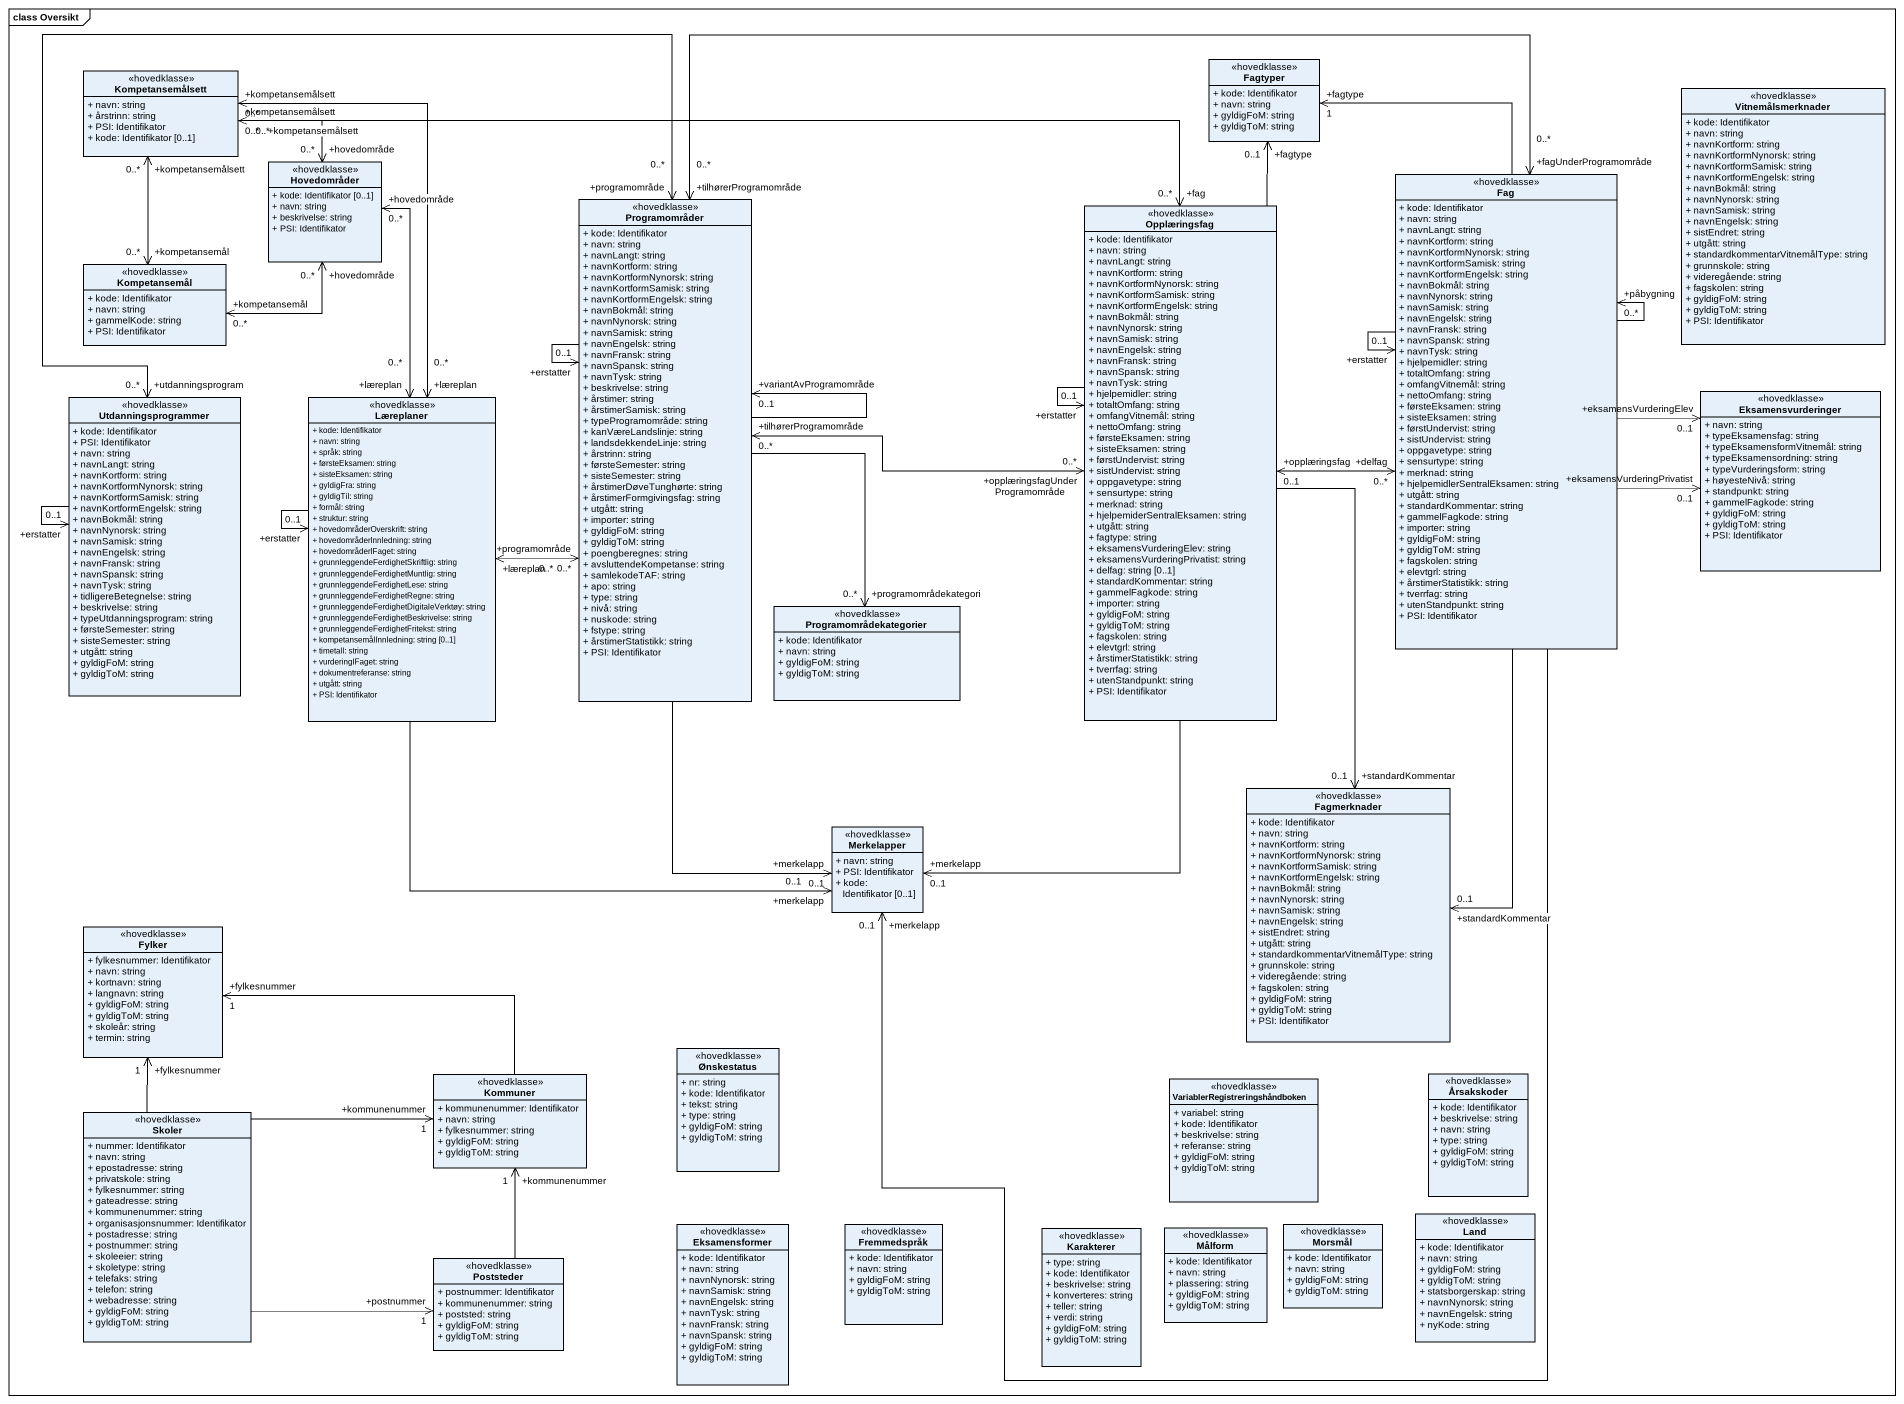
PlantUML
@startuml
mainframe class Oversikt
hide circle
hide empty members
skinparam classAttributeIconSize 0
class Kompetansemålsett <<hovedklasse>> {
  + navn: string
  + årstrinn: string
  + PSI: Identifikator
  + kode: Identifikator [0..1]
}
class Fagtyper <<hovedklasse>> {
  + kode: Identifikator
  + navn: string
  + gyldigFoM: string
  + gyldigToM: string
}
class Vitnemålsmerknader <<hovedklasse>> {
  + kode: Identifikator
  + navn: string
  + navnKortform: string
  + navnKortformNynorsk: string
  + navnKortformSamisk: string
  + navnKortformEngelsk: string
  + navnBokmål: string
  + navnNynorsk: string
  + navnSamisk: string
  + navnEngelsk: string
  + sistEndret: string
  + utgått: string
  + standardkommentarVitnemålType: string
  + grunnskole: string
  + videregående: string
  + fagskolen: string
  + gyldigFoM: string
  + gyldigToM: string
  + PSI: Identifikator
}
class Hovedområder <<hovedklasse>> {
  + kode: Identifikator [0..1]
  + navn: string
  + beskrivelse: string
  + PSI: Identifikator
}
class Programområder <<hovedklasse>> {
  + kode: Identifikator
  + navn: string
  + navnLangt: string
  + navnKortform: string
  + navnKortformNynorsk: string
  + navnKortformSamisk: string
  + navnKortformEngelsk: string
  + navnBokmål: string
  + navnNynorsk: string
  + navnSamisk: string
  + navnEngelsk: string
  + navnFransk: string
  + navnSpansk: string
  + navnTysk: string
  + beskrivelse: string
  + årstimer: string
  + årstimerSamisk: string
  + typeProgramområde: string
  + kanVæreLandslinje: string
  + landsdekkendeLinje: string
  + årstrinn: string
  + førsteSemester: string
  + sisteSemester: string
  + årstimerDøveTunghørte: string
  + årstimerFormgivingsfag: string
  + utgått: string
  + importer: string
  + gyldigFoM: string
  + gyldigToM: string
  + poengberegnes: string
  + avsluttendeKompetanse: string
  + samlekodeTAF: string
  + apo: string
  + type: string
  + nivå: string
  + nuskode: string
  + fstype: string
  + årstimerStatistikk: string
  + PSI: Identifikator
}
class Opplæringsfag <<hovedklasse>> {
  + kode: Identifikator
  + navn: string
  + navnLangt: string
  + navnKortform: string
  + navnKortformNynorsk: string
  + navnKortformSamisk: string
  + navnKortformEngelsk: string
  + navnBokmål: string
  + navnNynorsk: string
  + navnSamisk: string
  + navnEngelsk: string
  + navnFransk: string
  + navnSpansk: string
  + navnTysk: string
  + hjelpemidler: string
  + totaltOmfang: string
  + omfangVitnemål: string
  + nettoOmfang: string
  + førsteEksamen: string
  + sisteEksamen: string
  + førstUndervist: string
  + sistUndervist: string
  + oppgavetype: string
  + sensurtype: string
  + merknad: string
  + hjelpemiderSentralEksamen: string
  + utgått: string
  + fagtype: string
  + eksamensVurderingElev: string
  + eksamensVurderingPrivatist: string
  + delfag: string [0..1]
  + standardKommentar: string
  + gammelFagkode: string
  + importer: string
  + gyldigFoM: string
  + gyldigToM: string
  + fagskolen: string
  + elevtgrl: string
  + årstimerStatistikk: string
  + tverrfag: string
  + utenStandpunkt: string
  + PSI: Identifikator
}
class Fag <<hovedklasse>> {
  + kode: Identifikator
  + navn: string
  + navnLangt: string
  + navnKortform: string
  + navnKortformNynorsk: string
  + navnKortformSamisk: string
  + navnKortformEngelsk: string
  + navnBokmål: string
  + navnNynorsk: string
  + navnSamisk: string
  + navnEngelsk: string
  + navnFransk: string
  + navnSpansk: string
  + navnTysk: string
  + hjelpemidler: string
  + totaltOmfang: string
  + omfangVitnemål: string
  + nettoOmfang: string
  + førsteEksamen: string
  + sisteEksamen: string
  + førstUndervist: string
  + sistUndervist: string
  + oppgavetype: string
  + sensurtype: string
  + merknad: string
  + hjelpemidlerSentralEksamen: string
  + utgått: string
  + standardKommentar: string
  + gammelFagkode: string
  + importer: string
  + gyldigFoM: string
  + gyldigToM: string
  + fagskolen: string
  + elevtgrl: string
  + årstimerStatistikk: string
  + tverrfag: string
  + utenStandpunkt: string
  + PSI: Identifikator
}
class Kompetansemål <<hovedklasse>> {
  + kode: Identifikator
  + navn: string
  + gammelKode: string
  + PSI: Identifikator
}
class Utdanningsprogrammer <<hovedklasse>> {
  + kode: Identifikator
  + PSI: Identifikator
  + navn: string
  + navnLangt: string
  + navnKortform: string
  + navnKortformNynorsk: string
  + navnKortformSamisk: string
  + navnKortformEngelsk: string
  + navnBokmål: string
  + navnNynorsk: string
  + navnSamisk: string
  + navnEngelsk: string
  + navnFransk: string
  + navnSpansk: string
  + navnTysk: string
  + tidligereBetegnelse: string
  + beskrivelse: string
  + typeUtdanningsprogram: string
  + førsteSemester: string
  + sisteSemester: string
  + utgått: string
  + gyldigFoM: string
  + gyldigToM: string
}
class Læreplaner <<hovedklasse>> {
  + kode: Identifikator
  + navn: string
  + språk: string
  + førsteEksamen: string
  + sisteEksamen: string
  + gyldigFra: string
  + gyldigTil: string
  + formål: string
  + struktur: string
  + hovedområderOverskrift: string
  + hovedområderInnledning: string
  + hovedområderIFaget: string
  + grunnleggendeFerdighetSkriftlig: string
  + grunnleggendeFerdighetMuntlig: string
  + grunnleggendeFerdighetLese: string
  + grunnleggendeFerdighetRegne: string
  + grunnleggendeFerdighetDigitaleVerktøy: string
  + grunnleggendeFerdighetBeskrivelse: string
  + grunnleggendeFerdighetFritekst: string
  + kompetansemålInnledning: string [0..1]
  + timetall: string
  + vurderingIFaget: string
  + dokumentreferanse: string
  + utgått: string
  + PSI: Identifikator
}
class Eksamensvurderinger <<hovedklasse>> {
  + navn: string
  + typeEksamensfag: string
  + typeEksamensformVitnemål: string
  + typeEksamensordning: string
  + typeVurderingsform: string
  + høyesteNivå: string
  + standpunkt: string
  + gammelFagkode: string
  + gyldigFoM: string
  + gyldigToM: string
  + PSI: Identifikator
}
class Programområdekategorier <<hovedklasse>> {
  + kode: Identifikator
  + navn: string
  + gyldigFoM: string
  + gyldigToM: string
}
class Fagmerknader <<hovedklasse>> {
  + kode: Identifikator
  + navn: string
  + navnKortform: string
  + navnKortformNynorsk: string
  + navnKortformSamisk: string
  + navnKortformEngelsk: string
  + navnBokmål: string
  + navnNynorsk: string
  + navnSamisk: string
  + navnEngelsk: string
  + sistEndret: string
  + utgått: string
  + standardkommentarVitnemålType: string
  + grunnskole: string
  + videregående: string
  + fagskolen: string
  + gyldigFoM: string
  + gyldigToM: string
  + PSI: Identifikator
}
class Merkelapper <<hovedklasse>> {
  + navn: string
  + PSI: Identifikator
  + kode: Identifikator [0..1]
}
class Fylker <<hovedklasse>> {
  + fylkesnummer: Identifikator
  + navn: string
  + kortnavn: string
  + langnavn: string
  + gyldigFoM: string
  + gyldigToM: string
  + skoleår: string
  + termin: string
}
class Kommuner <<hovedklasse>> {
  + kommunenummer: Identifikator
  + navn: string
  + fylkesnummer: string
  + gyldigFoM: string
  + gyldigToM: string
}
class Ønskestatus <<hovedklasse>> {
  + nr: string
  + kode: Identifikator
  + tekst: string
  + type: string
  + gyldigFoM: string
  + gyldigToM: string
}
class Årsakskoder <<hovedklasse>> {
  + kode: Identifikator
  + beskrivelse: string
  + navn: string
  + type: string
  + gyldigFoM: string
  + gyldigToM: string
}
class Skoler <<hovedklasse>> {
  + nummer: Identifikator
  + navn: string
  + epostadresse: string
  + privatskole: string
  + fylkesnummer: string
  + gateadresse: string
  + kommunenummer: string
  + organisasjonsnummer: Identifikator
  + postadresse: string
  + postnummer: string
  + skoleeier: string
  + skoletype: string
  + telefaks: string
  + telefon: string
  + webadresse: string
  + gyldigFoM: string
  + gyldigToM: string
}
class "VariablerRegistreringshåndboken" as VariablerRegistreringshåndbo <<hovedklasse>> {
  + variabel: string
  + kode: Identifikator
  + beskrivelse: string
  + referanse: string
  + gyldigFoM: string
  + gyldigToM: string
}
class Eksamensformer <<hovedklasse>> {
  + kode: Identifikator
  + navn: string
  + navnNynorsk: string
  + navnSamisk: string
  + navnEngelsk: string
  + navnTysk: string
  + navnFransk: string
  + navnSpansk: string
  + gyldigFoM: string
  + gyldigToM: string
}
class Fremmedspråk <<hovedklasse>> {
  + kode: Identifikator
  + navn: string
  + gyldigFoM: string
  + gyldigToM: string
}
class Karakterer <<hovedklasse>> {
  + type: string
  + kode: Identifikator
  + beskrivelse: string
  + konverteres: string
  + teller: string
  + verdi: string
  + gyldigFoM: string
  + gyldigToM: string
}
class Målform <<hovedklasse>> {
  + kode: Identifikator
  + navn: string
  + plassering: string
  + gyldigFoM: string
  + gyldigToM: string
}
class Morsmål <<hovedklasse>> {
  + kode: Identifikator
  + navn: string
  + gyldigFoM: string
  + gyldigToM: string
}
class Land <<hovedklasse>> {
  + kode: Identifikator
  + navn: string
  + gyldigFoM: string
  + gyldigToM: string
  + statsborgerskap: string
  + navnNynorsk: string
  + navnEngelsk: string
  + nyKode: string
}
class Poststeder <<hovedklasse>> {
  + postnummer: Identifikator
  + kommunenummer: string
  + poststed: string
  + gyldigFoM: string
  + gyldigToM: string
}
Kompetansemålsett "+kompetansemålsett\n0..*" <--> "+kompetansemål\n0..*" Kompetansemål
Kompetansemålsett "+kompetansemålsett\n0..*" <--> "+læreplan\n0..*" Læreplaner
Hovedområder "+hovedområde\n0..*" <-up-> "+kompetansemålsett\n0..*" Kompetansemålsett
Hovedområder "+hovedområde\n0..*" <--> "+læreplan\n0..*" Læreplaner
Programområder --> "+erstatter\n0..1" Programområder
Programområder --> "+variantAvProgramområde\n0..1" Programområder
Programområder "+tilhørerProgramområde\n0..*" <-right-> "+opplæringsfagUnderProgramområde\n0..*" Opplæringsfag
Programområder "+tilhørerProgramområde\n0..*" <-right-> "+fagUnderProgramområde\n0..*" Fag
Programområder "+programområde\n0..*" <-left-> "+utdanningsprogram\n0..*" Utdanningsprogrammer
Programområder "+programområde\n0..*" <-left-> "+læreplan\n0..*" Læreplaner
Programområder --> "+programområdekategori\n0..*" Programområdekategorier
Programområder --> "+merkelapp\n0..1" Merkelapper
Opplæringsfag "+fag\n0..*" <-left-> "+kompetansemålsett\n0..*" Kompetansemålsett
Opplæringsfag -up-> "+fagtype\n0..1" Fagtyper
Opplæringsfag --> "+erstatter\n0..1" Opplæringsfag
Opplæringsfag --> "+standardKommentar\n0..1" Fagmerknader
Opplæringsfag --> "+merkelapp\n0..1" Merkelapper
Fag -up-> "+fagtype\n1" Fagtyper
Fag "+delfag\n0..*" <-left-> "+opplæringsfag\n0..1" Opplæringsfag
Fag --> "+påbygning\n0..*" Fag
Fag --> "+erstatter\n0..1" Fag
Fag -right-> "+eksamensVurderingElev\n0..1" Eksamensvurderinger
Fag -right-> "+eksamensVurderingPrivatist\n0..1" Eksamensvurderinger
Fag --> "+standardKommentar\n0..1" Fagmerknader
Fag --> "+merkelapp\n0..1" Merkelapper
Kompetansemål "+kompetansemål\n0..*" <-right-> "+hovedområde\n0..*" Hovedområder
Utdanningsprogrammer --> "+erstatter\n0..1" Utdanningsprogrammer
Læreplaner --> "+erstatter\n0..1" Læreplaner
Læreplaner --> "+merkelapp\n0..1" Merkelapper
Kommuner -left-> "+fylkesnummer\n1" Fylker
Skoler -up-> "+fylkesnummer\n1" Fylker
Skoler -right-> "+kommunenummer\n1" Kommuner
Skoler -right-> "+postnummer\n1" Poststeder
Poststeder -up-> "+kommunenummer\n1" Kommuner
@enduml
